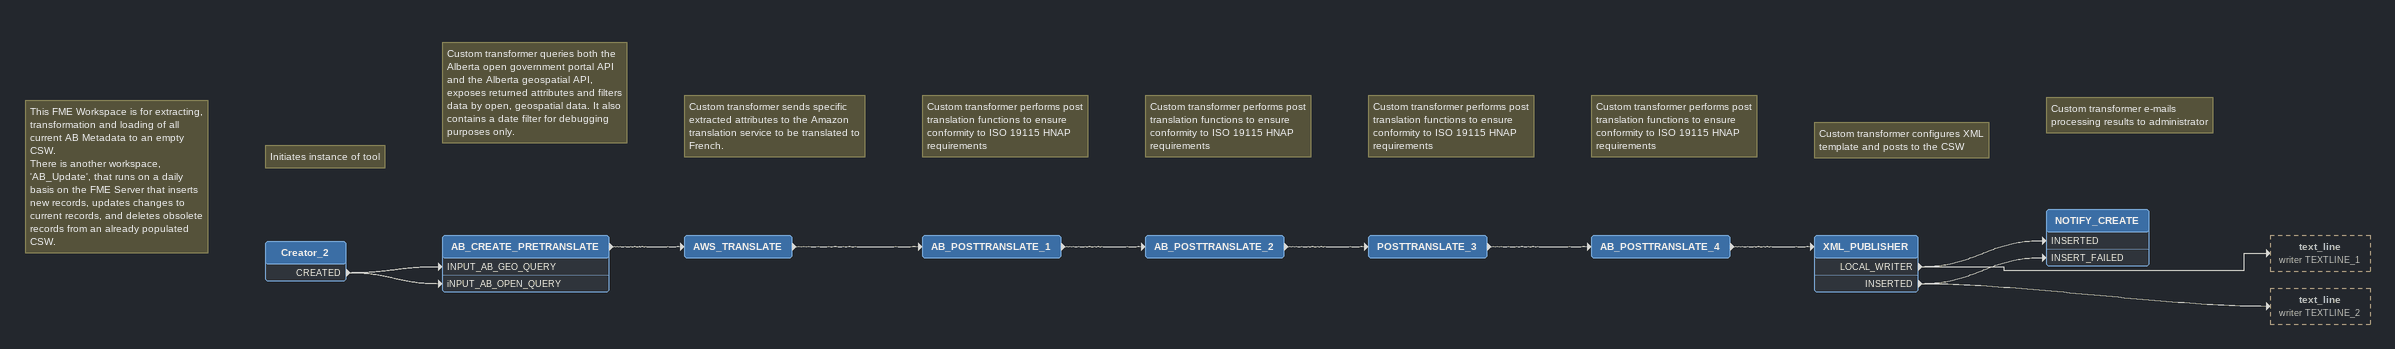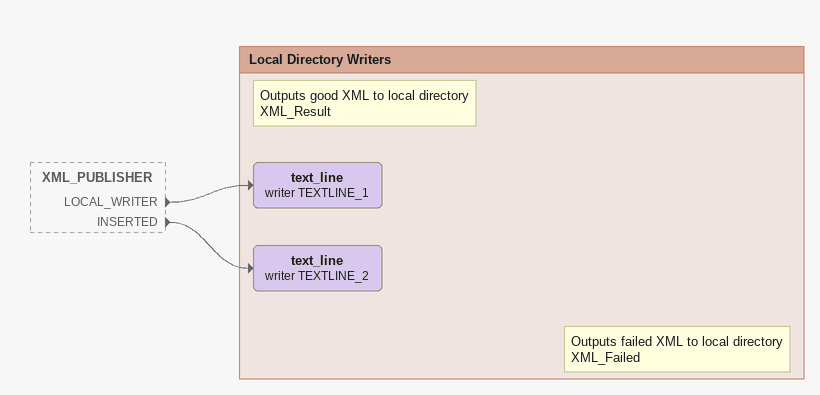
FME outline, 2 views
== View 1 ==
Note: This FME Workspace is for extracting, transformation and loading of all current AB Metadata to an empty CSW. / There is another workspace, 'AB_Update', that runs on a daily basis on the FME Server that inserts new records, updates changes to current records, and deletes obsolete records from an already populated CSW.
Note: Initiates instance of tool
Creator_2
    CREATED -> AB_CREATE_PRETRANSLATE [INPUT_AB_GEO_QUERY]
    CREATED -> AB_CREATE_PRETRANSLATE [iNPUT_AB_OPEN_QUERY]
Note: Custom transformer queries both the Alberta open government portal API and the Alberta geospatial API, exposes returned attributes and filters data by open, geospatial data. It also contains a date filter for debugging purposes only.
AB_CREATE_PRETRANSLATE
    -> AWS_TRANSLATE
Note: Custom transformer sends specific extracted attributes to the Amazon translation service to be translated to French.
AWS_TRANSLATE
    -> AB_POSTTRANSLATE_1
Note: Custom transformer performs post translation functions to ensure conformity to ISO 19115 HNAP requirements
AB_POSTTRANSLATE_1
    -> AB_POSTTRANSLATE_2
Note: Custom transformer performs post translation functions to ensure conformity to ISO 19115 HNAP requirements
AB_POSTTRANSLATE_2
    -> POSTTRANSLATE_3
Note: Custom transformer performs post translation functions to ensure conformity to ISO 19115 HNAP requirements
POSTTRANSLATE_3
    -> AB_POSTTRANSLATE_4
Note: Custom transformer performs post translation functions to ensure conformity to ISO 19115 HNAP requirements
AB_POSTTRANSLATE_4
    -> XML_PUBLISHER
Note: Custom transformer configures XML template and posts to the CSW
XML_PUBLISHER
    LOCAL_WRITER -> text_line (writer TEXTLINE_1)
    LOCAL_WRITER -> NOTIFY_CREATE [INSERTED]
    INSERTED -> text_line (writer TEXTLINE_2)
    INSERTED -> NOTIFY_CREATE [INSERT_FAILED]
Note: Custom transformer e-mails processing results to administrator
NOTIFY_CREATE

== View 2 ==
XML_PUBLISHER [outside]
    LOCAL_WRITER -> text_line (writer TEXTLINE_1)
    INSERTED -> text_line (writer TEXTLINE_2)

Bookmark: Local Directory Writers
Note: Outputs good XML to local directory XML_Result
text_line (writer TEXTLINE_1)
Note: Outputs failed XML to local directory XML_Failed
text_line (writer TEXTLINE_2)
